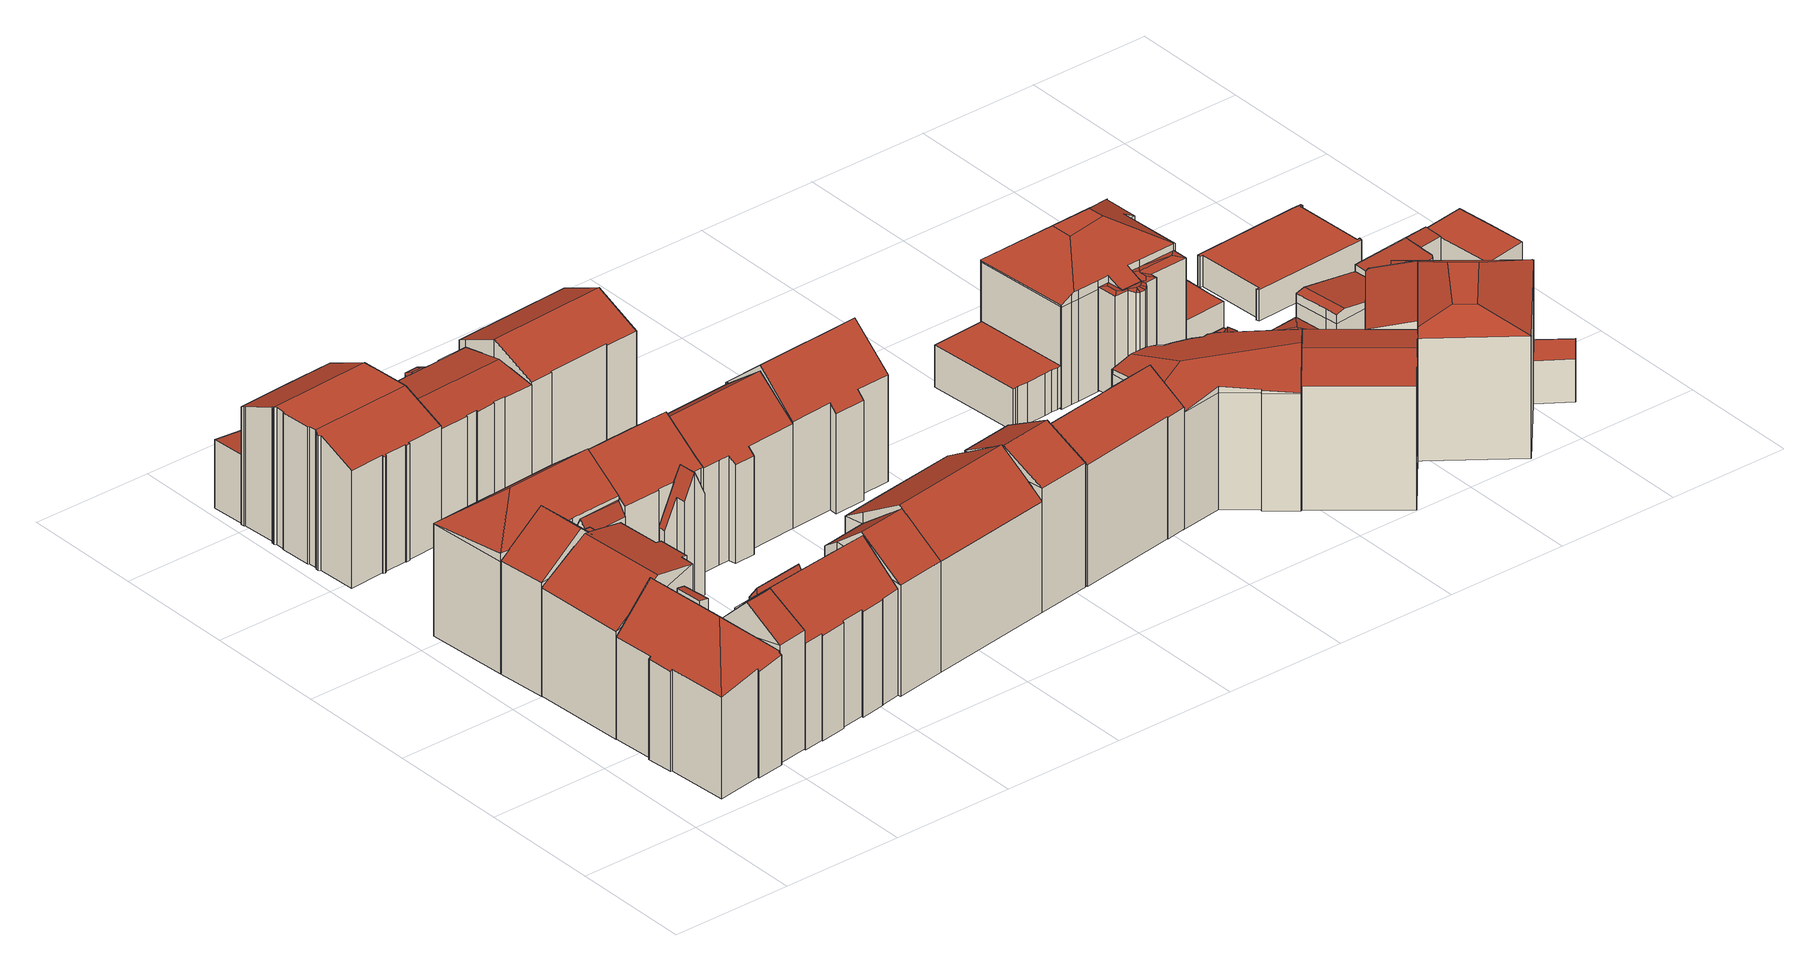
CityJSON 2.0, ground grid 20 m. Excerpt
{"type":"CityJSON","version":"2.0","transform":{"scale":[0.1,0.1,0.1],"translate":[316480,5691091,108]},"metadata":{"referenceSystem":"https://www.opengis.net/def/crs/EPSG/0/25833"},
"CityObjects":{
"building1":{"type":"Building","attributes":{"Gemeindeschluessel":14713000,"Geometrietyp2DReferenz":"3000","function":"31001_9998","roofType":"9999"},"children":["building1-1","building1-2","building1-3"]},
"building1-1":{"type":"BuildingPart","attributes":{"Dachtyp_tdc":"tdcGableRoof","Dachneigung":44.58,"QualitaetDacherkennung":63,"Geometrietyp2DReferenz":"3000","roofType":"3100","measuredHeight":23.56},"parents":["building1"],"geometry":[{"type":"MultiSurface","lod":"2","boundaries":[[[0,1,2,3,4]],[[5,6,7,8]],[[6,0,4,7]],[[0,6,9]],[[1,0,9,10]],[[6,5,11,10,9]],[[4,3,8,7]],[[12,2,1]],[[5,8,3,2,12]],[[1,10,11,12]],[[12,11,5]]],"semantics":{"surfaces":[{"type":"WallSurface"},{"type":"RoofSurface"},{"type":"GroundSurface"},{"type":"ClosureSurface"}],"values":[0,0,0,0,1,1,2,0,3,0,3]}}]},
"building1-2":{"type":"BuildingPart","attributes":{"Dachtyp_tdc":"tdcPolyFlatRoof","Dachneigung":11.56,"QualitaetDacherkennung":78,"Geometrietyp2DReferenz":"3000","roofType":"2100","measuredHeight":19.45},"parents":["building1"],"geometry":[{"type":"MultiSurface","lod":"2","boundaries":[[[13,14,15,16,17]],[[18,19,20,21,22]],[[19,13,17,20]],[[19,18,14,13]],[[17,16,21,20]],[[18,22,15,14]],[[22,21,16,15]]],"semantics":{"surfaces":[{"type":"WallSurface"},{"type":"RoofSurface"},{"type":"GroundSurface"},{"type":"ClosureSurface"}],"values":[0,0,0,1,2,0,3]}}]},
"building1-3":{"type":"BuildingPart","attributes":{"Dachtyp_tdc":"tdcHipAndGableRoof","Dachneigung":44.68,"QualitaetDacherkennung":53,"Geometrietyp2DReferenz":"3000","roofType":"5000","measuredHeight":23.53},"parents":["building1"],"geometry":[{"type":"MultiSurface","lod":"2","boundaries":[[[23,24,25,26]],[[24,27,28,25]],[[27,29,30,28]],[[29,22,21,30]],[[15,31,5,8,16]],[[2,32,33,3]],[[32,34,35,33]],[[34,36,37,35]],[[36,38,39,37]],[[38,40,41,39]],[[40,42,43,41]],[[42,44,45,43]],[[44,23,26,45]],[[40,38,36,34,32,2,46]],[[2,12,11,31,15,22,29,46]],[[29,27,24,23,44,42,40,46]],[[26,25,28,30,21,16,8,3,33,35,37,39,41,43,45]],[[15,16,21,22]],[[11,5,31]],[[2,3,8,5,12]],[[12,5,11]]],"semantics":{"surfaces":[{"type":"WallSurface"},{"type":"RoofSurface"},{"type":"GroundSurface"},{"type":"ClosureSurface"}],"values":[0,0,0,0,0,0,0,0,0,0,0,0,0,1,1,1,2,3,0,3,3]}}]},
"building2":{"type":"Building","attributes":{"Dachtyp_tdc":"tdcFreeFormRoof","Gemeindeschluessel":14713000,"Dachneigung":33.71,"QualitaetDacherkennung":51,"Geometrietyp2DReferenz":"3000","function":"31001_9998","roofType":"5000","measuredHeight":23.29},"geometry":[{"type":"MultiSurface","lod":"2","boundaries":[[[47,48,49,50]],[[48,51,52,49]],[[51,53,54,52]],[[53,55,56,54]],[[55,57,58,56]],[[57,59,60,58]],[[59,61,62,60]],[[61,47,50,62]],[[51,48,63,64,59,57,55,53]],[[61,64,63,47]],[[48,47,63]],[[61,59,64]],[[50,49,52,54,56,58,60,62]]],"semantics":{"surfaces":[{"type":"WallSurface"},{"type":"RoofSurface"},{"type":"GroundSurface"}],"values":[0,0,0,0,0,0,0,0,1,1,0,0,2]}}]},
"building3":{"type":"Building","attributes":{"Gemeindeschluessel":14713000,"Geometrietyp2DReferenz":"3000","function":"31001_9998","roofType":"9999"},"children":["building3-1","building3-2","building3-3","building3-4"]},
"building3-1":{"type":"BuildingPart","attributes":{"Dachtyp_tdc":"tdcHipAndGableRoof","Dachneigung":38.94,"QualitaetDacherkennung":62,"Geometrietyp2DReferenz":"3000","roofType":"5000","measuredHeight":24.52},"parents":["building3"],"geometry":[{"type":"MultiSurface","lod":"2","boundaries":[[[65,66,67,68,69]],[[70,71,72,73]],[[71,74,75,72]],[[74,76,77,78,75]],[[79,80,81]],[[80,82,83,84,85,86,81]],[[74,79,81,86]],[[76,85,84,65]],[[74,86,85,76]],[[65,84,83,66]],[[70,87,80,79,71]],[[71,79,74]],[[68,67,73,72,75,78]],[[73,67,66,70]],[[69,77,76,65]],[[69,68,78,77]],[[87,82,80]],[[66,83,87,70]],[[87,83,82]]],"semantics":{"surfaces":[{"type":"WallSurface"},{"type":"RoofSurface"},{"type":"GroundSurface"},{"type":"ClosureSurface"}],"values":[0,0,0,0,1,1,1,0,0,0,0,0,2,3,0,3,0,3,3]}}]},
"building3-2":{"type":"BuildingPart","attributes":{"Dachtyp_tdc":"tdcFreeFormRoof","Dachneigung":75.88,"QualitaetDacherkennung":32,"Geometrietyp2DReferenz":"3000","roofType":"5000","measuredHeight":19.7},"parents":["building3"],"geometry":[{"type":"MultiSurface","lod":"2","boundaries":[[[88,89,90,91]],[[89,69,68,90]],[[77,88,91,78]],[[92,93,77,69]],[[92,69,89]],[[93,92,89,88]],[[93,88,77]],[[91,90,68,78]],[[78,68,69,77]]],"semantics":{"surfaces":[{"type":"WallSurface"},{"type":"RoofSurface"},{"type":"GroundSurface"},{"type":"ClosureSurface"}],"values":[0,0,0,1,0,1,1,2,3]}}]},
"building3-3":{"type":"BuildingPart","attributes":{"Dachtyp_tdc":"tdcGableRoof","Dachneigung":37.86,"QualitaetDacherkennung":86,"Geometrietyp2DReferenz":"3000","roofType":"3100","measuredHeight":24.48},"parents":["building3"],"geometry":[{"type":"MultiSurface","lod":"2","boundaries":[[[94,95,96,97,98]],[[95,87,70,73,96]],[[95,94,99]],[[94,83,100,99]],[[87,95,99,100,82]],[[67,101,97,96,73]],[[101,67,66,83,94,98,102]],[[98,97,101,102]],[[66,67,73,70]],[[66,70,87,83]],[[100,83,82]],[[82,83,87]]],"semantics":{"surfaces":[{"type":"WallSurface"},{"type":"RoofSurface"},{"type":"GroundSurface"},{"type":"ClosureSurface"}],"values":[0,0,0,1,1,2,0,3,3,3,0,3]}}]},
"building3-4":{"type":"BuildingPart","attributes":{"Dachtyp_tdc":"tdcPolyFlatRoof","Dachneigung":0,"QualitaetDacherkennung":53,"Geometrietyp2DReferenz":"3000","roofType":"1000","measuredHeight":19.63},"parents":["building3"],"geometry":[{"type":"MultiSurface","lod":"2","boundaries":[[[103,104,105,106]],[[104,107,108,105]],[[107,109,110,108]],[[109,98,97,110]],[[102,103,106,101]],[[102,98,109,107,104,103]],[[106,105,108,110,97,101]],[[101,97,98,102]]],"semantics":{"surfaces":[{"type":"WallSurface"},{"type":"RoofSurface"},{"type":"GroundSurface"},{"type":"ClosureSurface"}],"values":[0,0,0,0,0,1,2,3]}}]},
"building4":{"type":"Building","attributes":{"Gemeindeschluessel":14713000,"Geometrietyp2DReferenz":"3000","function":"31001_9998","roofType":"9999"},"children":["building4-1","building4-2"]},
"building4-1":{"type":"BuildingPart","attributes":{"Dachtyp_tdc":"tdcFreeFormRoof","Dachneigung":42.64,"QualitaetDacherkennung":40,"Geometrietyp2DReferenz":"3000","roofType":"5000","measuredHeight":23.75},"parents":["building4"],"geometry":[{"type":"MultiSurface","lod":"2","boundaries":[[[111,112,113,114,115]],[[112,116,117,113]],[[116,118,119,117]],[[118,120,121,119]],[[120,122,123,121]],[[122,124,125,123]],[[124,126,127,125]],[[126,128,129,127]],[[128,130,131,129]],[[130,132,133,131]],[[132,134,135,133]],[[134,136,137,135]],[[136,138,139,137]],[[138,140,141,139]],[[140,142,143,141]],[[142,144,145,143]],[[144,146,147,148,145]],[[142,140,138,136,134,132,130,128,126,124,122,120,118]],[[118,116,112,111,149,146,144,142]],[[150,114,113,117,119,121,123,125,127,129,131,133,135,137,139,141,143,145,148]],[[111,115,151,149]],[[115,114,150,151]],[[151,147,146,149]],[[151,150,148,147]]],"semantics":{"surfaces":[{"type":"WallSurface"},{"type":"RoofSurface"},{"type":"GroundSurface"},{"type":"ClosureSurface"}],"values":[0,0,0,0,0,0,0,0,0,0,0,0,0,0,0,0,0,1,1,2,0,3,0,3]}}]},
"building4-2":{"type":"BuildingPart","attributes":{"Dachtyp_tdc":"tdcFreeFormRoof","Dachneigung":61.61,"QualitaetDacherkennung":18,"Geometrietyp2DReferenz":"3000","roofType":"5000","measuredHeight":17.74},"parents":["building4"],"geometry":[{"type":"MultiSurface","lod":"2","boundaries":[[[147,152,153,148]],[[152,154,155,153]],[[154,156,157,155]],[[156,158,159,157]],[[158,160,161,159]],[[160,115,114,161]],[[158,156,154,162]],[[154,152,162]],[[152,147,151,115,160,158,162]],[[150,148,153,155,157,159,161,114]],[[148,150,151,147]],[[151,150,114,115]]],"semantics":{"surfaces":[{"type":"WallSurface"},{"type":"RoofSurface"},{"type":"GroundSurface"},{"type":"ClosureSurface"}],"values":[0,0,0,0,0,0,1,1,1,2,3,3]}}]},
"building5":{"type":"Building","attributes":{"Gemeindeschluessel":14713000,"Geometrietyp2DReferenz":"3000","function":"31001_9998","roofType":"9999"},"children":["building5-1","building5-2"]},
"building5-1":{"type":"BuildingPart","attributes":{"Dachtyp_tdc":"tdcPolyFlatRoof","Dachneigung":5.74,"QualitaetDacherkennung":67,"Geometrietyp2DReferenz":"3000","roofType":"2100","measuredHeight":11.2},"parents":["building5"],"geometry":[{"type":"MultiSurface","lod":"2","boundaries":[[[163,164,165,166]],[[164,167,168,165]],[[167,169,170,168]],[[169,167,164,163]],[[166,165,168,170]],[[166,170,169,163]]],"semantics":{"surfaces":[{"type":"WallSurface"},{"type":"RoofSurface"},{"type":"GroundSurface"},{"type":"ClosureSurface"}],"values":[0,0,0,1,2,3]}}]},
"building5-2":{"type":"BuildingPart","attributes":{"Dachtyp_tdc":"tdcCutGableRoof","Dachneigung":0.354,"QualitaetDacherkennung":42,"Geometrietyp2DReferenz":"3000","roofType":"9999","measuredHeight":22.6},"parents":["building5"],"geometry":[{"type":"MultiSurface","lod":"2","boundaries":[[[171,172,173,174]],[[172,175,176,173]],[[175,177,178,176]],[[177,179,180,178]],[[179,181,182,180]],[[181,183,184,182]],[[183,185,186,184]],[[185,187,188,186]],[[187,189,190,188]],[[189,191,192,190]],[[191,193,163,166,192]],[[194,195,196,170,169]],[[195,197,198,196]],[[197,199,200,198]],[[199,201,202,200]],[[201,203,204,202]],[[203,205,206,204]],[[205,207,208,206]],[[207,209,210,208]],[[209,211,212,210]],[[211,213,214,212]],[[213,215,216,214]],[[215,217,218,216]],[[217,219,220,218]],[[219,221,222,220]],[[221,223,224,222]],[[223,225,226,224]],[[225,227,228,226]],[[227,229,230,228]],[[229,231,232,230]],[[231,233,234,232]],[[233,235,236,234]],[[235,237,238,236]],[[237,171,174,238]],[[233,231,229,227,225,223,221,219,217,215,213,211,209,207,205,203,201]],[[197,195,194,193,191,189,187,185,183,181,179]],[[201,199,197,179,177,175,172,171,237,235,233]],[[174,173,176,178,180,182,184,186,188,190,192,166,170,196,198,200,202,204,206,208,210,212,214,216,218,220,222,224,226,228,230,232,234,236,238]],[[169,163,193,194]],[[169,170,166,163]]],"semantics":{"surfaces":[{"type":"WallSurface"},{"type":"RoofSurface"},{"type":"GroundSurface"},{"type":"ClosureSurface"}],"values":[0,0,0,0,0,0,0,0,0,0,0,0,0,0,0,0,0,0,0,0,0,0,0,0,0,0,0,0,0,0,0,0,0,0,1,1,1,2,0,3]}}]},
"building6":{"type":"Building","attributes":{"Gemeindeschluessel":14713000,"Geometrietyp2DReferenz":"3000","function":"31001_9998","roofType":"9999"},"children":["building6-1","building6-2"]},
"building6-1":{"type":"BuildingPart","attributes":{"Dachtyp_tdc":"tdcGableRoof","Dachneigung":39.87,"QualitaetDacherkennung":65,"Geometrietyp2DReferenz":"3000","roofType":"3100","measuredHeight":24.43},"parents":["building6"],"geometry":[{"type":"MultiSurface","lod":"2","boundaries":[[[239,240,241,242]],[[240,243,244,245,241]],[[246,247,248,249,250]],[[247,251,252,248]],[[251,253,254,252]],[[253,255,256,254]],[[255,257,258,256]],[[257,259,260,258]],[[259,261,262,260]],[[261,239,242,262]],[[257,255,253,251]],[[251,247,246,263,264,265,266,243,240,239,261,259,257]],[[242,241,245,267,268,249,248,252,254,256,258,260,262]],[[263,269,264]],[[266,244,243]],[[269,268,267,265,264]],[[265,267,245,244,266]],[[246,250,269,263]],[[250,249,268,269]]],"semantics":{"surfaces":[{"type":"WallSurface"},{"type":"RoofSurface"},{"type":"GroundSurface"},{"type":"ClosureSurface"}],"values":[0,0,0,0,0,0,0,0,0,0,1,1,2,0,0,3,3,0,3]}}]},
"building6-2":{"type":"BuildingPart","attributes":{"Dachtyp_tdc":"tdcGableRoof","Dachneigung":65.05,"QualitaetDacherkennung":47,"Geometrietyp2DReferenz":"3000","roofType":"3100","measuredHeight":21.05},"parents":["building6"],"geometry":[{"type":"MultiSurface","lod":"2","boundaries":[[[270,271,272,273]],[[271,250,249,272]],[[244,274,241,245]],[[274,275,276,241]],[[275,277,278,276]],[[277,279,280,278]],[[279,281,282,280]],[[281,270,273,282]],[[277,275,274,244,266,283]],[[283,264,269,250,271,270,281,279,277]],[[273,272,249,268,267,245,241,276,278,280,282]],[[268,249,250,269]],[[265,264,283]],[[267,268,269,264,265]],[[266,265,283]],[[244,245,267,265,266]]],"semantics":{"surfaces":[{"type":"WallSurface"},{"type":"RoofSurface"},{"type":"GroundSurface"},{"type":"ClosureSurface"}],"values":[0,0,0,0,0,0,0,0,1,1,2,3,0,3,0,3]}}]},
"building7":{"type":"Building","attributes":{"Gemeindeschluessel":14713000,"Geometrietyp2DReferenz":"3000","function":"31001_9998","roofType":"9999"},"children":["building7-1","building7-2"]},
"building7-1":{"type":"BuildingPart","attributes":{"Dachtyp_tdc":"tdcGableRoof","Dachneigung":10.01,"QualitaetDacherkennung":72,"Geometrietyp2DReferenz":"3000","roofType":"3100","measuredHeight":20.09},"parents":["building7"],"geometry":[{"type":"MultiSurface","lod":"2","boundaries":[[[284,285,286,287]],[[285,288,289,286]],[[288,290,291,289]],[[290,292,293,291]],[[292,294,295,293]],[[294,296,297,295]],[[296,298,299,297]],[[298,300,204,299]],[[300,301,302,204]],[[301,303,200,302]],[[303,304,305,200]],[[304,306,305]],[[307,308,309,310,311]],[[308,312,313,309]],[[312,314,315,313]],[[314,316,317,315]],[[316,284,287,317]],[[312,308,307,318,304,303,301]],[[301,300,298,296,294,292,290,288,285,284,316,314,312]],[[287,286,289,291,293,295,297,299,204,302,200,305,319,320,321,310,309,313,315,317]],[[318,322,323,324,306,304]],[[322,321,320,323]],[[323,320,319,324]],[[324,319,305,306]],[[307,311,322,318]],[[311,310,321,322]]],"semantics":{"surfaces":[{"type":"WallSurface"},{"type":"RoofSurface"},{"type":"GroundSurface"},{"type":"ClosureSurface"}],"values":[0,0,0,0,0,0,0,0,0,0,0,0,0,0,0,0,0,1,1,2,0,3,3,3,0,3]}}]},
"building7-2":{"type":"BuildingPart","attributes":{"Dachtyp_tdc":"tdcFreeFormRoof","Dachneigung":18.22,"QualitaetDacherkennung":41,"Geometrietyp2DReferenz":"3000","roofType":"5000","measuredHeight":18.24},"parents":["building7"],"geometry":[{"type":"MultiSurface","lod":"2","boundaries":[[[306,324,319,305]],[[324,325,326,319]],[[325,327,328,326]],[[327,329,330,328]],[[329,331,332,330]],[[331,323,320,332]],[[323,311,310,320]],[[323,322,311,323,331,333]],[[331,329,334,333]],[[329,327,335,334]],[[327,325,336,335]],[[325,324,306,324,336]],[[324,323,333,334,335,336]],[[319,326,328,330,332,320,310,321,320,319,305]],[[322,321,310,311]],[[320,321,322,323]],[[319,320,323,324]]],"semantics":{"surfaces":[{"type":"WallSurface"},{"type":"RoofSurface"},{"type":"GroundSurface"},{"type":"ClosureSurface"}],"values":[0,0,0,0,0,0,0,1,1,1,1,1,1,2,3,3,3]}}]},
"building8":{"type":"Building","attributes":{"Dachtyp_tdc":"tdcGableRoof","Gemeindeschluessel":14713000,"Dachneigung":39.88,"QualitaetDacherkennung":62,"Geometrietyp2DReferenz":"3000","function":"31001_9998","roofType":"3100","measuredHeight":22.75},"geometry":[{"type":"MultiSurface","lod":"2","boundaries":[[[337,338,339,340]],[[338,341,342,339]],[[341,343,344,342]],[[343,345,346,344]],[[345,347,348,346]],[[347,349,350,348]],[[349,351,352,350]],[[351,353,354,352]],[[353,355,356,354]],[[355,357,358,356]],[[357,337,340,358]],[[353,351,349,347,345,343,341,338,337]],[[337,357,355,353]],[[340,339,342,344,346,348,350,352,354,356,358]]],"semantics":{"surfaces":[{"type":"WallSurface"},{"type":"RoofSurface"},{"type":"GroundSurface"}],"values":[0,0,0,0,0,0,0,0,0,0,0,1,1,2]}}]},
"building9":{"type":"Building","attributes":{"Gemeindeschluessel":14713000,"Geometrietyp2DReferenz":"3000","function":"31001_9998","roofType":"9999"},"children":["building9-1","building9-2","building9-3"]},
"building9-1":{"type":"BuildingPart","attributes":{"Dachtyp_tdc":"tdcFreeFormRoof","Dachneigung":37.36,"QualitaetDacherkennung":58,"Geometrietyp2DReferenz":"3000","roofType":"5000","measuredHeight":23.91},"parents":["building9"],"geometry":[{"type":"MultiSurface","lod":"2","boundaries":[[[359,360,361,362]],[[360,363,364,361]],[[363,365,366,367,364]],[[359,362,368,369,370]],[[359,370,371,372,373]],[[373,372,365,363,360]],[[360,359,373]],[[362,361,364,367,368]],[[369,368,367,366]],[[370,369,366,365,374]],[[371,370,374]],[[372,371,374,365]]],"semantics":{"surfaces":[{"type":"WallSurface"},{"type":"RoofSurface"},{"type":"GroundSurface"},{"type":"ClosureSurface"}],"values":[0,0,0,0,1,1,0,2,3,3,0,3]}}]},
"building9-2":{"type":"BuildingPart","attributes":{"Dachtyp_tdc":"tdcGableRoof","Dachneigung":28.9,"QualitaetDacherkennung":64,"Geometrietyp2DReferenz":"3000","roofType":"3100","measuredHeight":24.42},"parents":["building9"],"geometry":[{"type":"MultiSurface","lod":"2","boundaries":[[[375,376,377,378,379,380]],[[376,381,382,377]],[[381,383,384,385,386,382]],[[381,376,387]],[[376,375,388,389,390,387]],[[383,381,387,390]],[[378,377,382,386]],[[375,380,391]],[[392,384,383]],[[379,378,386,385]],[[379,385,384,392,391,380]],[[390,389,392,383]],[[388,375,391]],[[389,388,391,392]]],"semantics":{"surfaces":[{"type":"WallSurface"},{"type":"RoofSurface"},{"type":"GroundSurface"},{"type":"ClosureSurface"}],"values":[0,0,0,0,1,1,2,0,0,3,3,0,0,3]}}]},
"building9-3":{"type":"BuildingPart","attributes":{"Dachtyp_tdc":"tdcGableRoof","Dachneigung":30.96,"QualitaetDacherkennung":27,"Geometrietyp2DReferenz":"3000","roofType":"3100","measuredHeight":24.29},"parents":["building9"],"geometry":[{"type":"MultiSurface","lod":"2","boundaries":[[[393,394,395,396]],[[394,379,378,395]],[[385,369,368,386]],[[366,397,398,367]],[[397,393,396,398]],[[393,397,399,400,401,388,391,380,394]],[[384,392,389,401,400,371,374,370]],[[385,384,370,369]],[[394,380,379]],[[366,365,399,397]],[[396,395,378,386,368,367,398]],[[386,378,379,385]],[[367,368,369,366]],[[400,399,365,372,371]],[[369,370,374,365,366]],[[372,365,374,371]],[[388,401,389]],[[379,380,391,392,384,385]],[[391,388,389,392]]],"semantics":{"surfaces":[{"type":"WallSurface"},{"type":"RoofSurface"},{"type":"GroundSurface"},{"type":"ClosureSurface"}],"values":[0,0,0,0,0,1,1,0,0,0,2,3,3,0,3,3,0,3,3]}}]},
"building10":{"type":"Building","attributes":{"Dachtyp_tdc":"tdcGableRoof","Gemeindeschluessel":14713000,"Dachneigung":25.71,"QualitaetDacherkennung":79,"Geometrietyp2DReferenz":"3000","function":"31001_9998","roofType":"3100","measuredHeight":22.91},"geometry":[{"type":"MultiSurface","lod":"2","boundaries":[[[402,403,404,405]],[[403,406,407,404]],[[406,408,315,407]],[[408,409,410,315]],[[409,411,309,410]],[[411,412,413,309]],[[412,414,415,413]],[[414,416,417,415]],[[416,418,419,417]],[[418,420,421,419]],[[420,402,405,421]],[[416,414,412,411,409]],[[409,408,406,403,402,420,418,416]],[[405,404,407,315,410,309,413,415,417,419,421]]],"semantics":{"surfaces":[{"type":"WallSurface"},{"type":"RoofSurface"},{"type":"GroundSurface"}],"values":[0,0,0,0,0,0,0,0,0,0,0,1,1,2]}}]},
"building11":{"type":"Building","attributes":{"Dachtyp_tdc":"tdcFreeFormRoof","Gemeindeschluessel":14713000,"Dachneigung":42.95,"QualitaetDacherkennung":60,"Geometrietyp2DReferenz":"3000","function":"31001_9998","roofType":"5000","measuredHeight":23.81},"geometry":[{"type":"MultiSurface","lod":"2","boundaries":[[[422,423,424,425]],[[423,426,427,424]],[[426,428,339,427]],[[428,429,358,339]],[[429,430,431,358]],[[430,432,433,431]],[[432,434,435,433]],[[434,436,437,435]],[[436,438,439,437]],[[438,422,425,439]],[[440,441,432,430,429]],[[436,434,441,440,428,426,423,422,438]],[[429,428,440]],[[434,432,441]],[[425,424,427,339,358,431,433,435,437,439]]],"semantics":{"surfaces":[{"type":"WallSurface"},{"type":"RoofSurface"},{"type":"GroundSurface"}],"values":[0,0,0,0,0,0,0,0,0,0,1,1,0,0,2]}}]},
"building12":{"type":"Building","attributes":{"Dachtyp_tdc":"tdcFreeFormRoof","Gemeindeschluessel":14713000,"Dachneigung":43.34,"QualitaetDacherkennung":55,"Geometrietyp2DReferenz":"3000","function":"31001_9998","roofType":"5000","measuredHeight":23.87},"geometry":[{"type":"MultiSurface","lod":"2","boundaries":[[[442,443,444,445]],[[443,446,447,444]],[[446,448,449,447]],[[448,450,451,449]],[[450,452,453,451]],[[452,454,455,453]],[[454,456,457,455]],[[456,458,459,457]],[[458,460,461,459]],[[460,462,463,461]],[[462,464,465,463]],[[464,466,467,465]],[[466,468,469,467]],[[468,470,471,469]],[[470,442,445,471]],[[472,470,468,466,464,462,460,458,456,454,452,473]],[[446,443,442,472,473,450,448]],[[452,450,473]],[[442,470,472]],[[445,444,447,449,451,453,455,457,459,461,463,465,467,469,471]]],"semantics":{"surfaces":[{"type":"WallSurface"},{"type":"RoofSurface"},{"type":"GroundSurface"}],"values":[0,0,0,0,0,0,0,0,0,0,0,0,0,0,0,1,1,0,0,2]}}]},
"building13":{"type":"Building","attributes":{"Dachtyp_tdc":"tdcGableRoof","Gemeindeschluessel":14713000,"Dachneigung":10.51,"QualitaetDacherkennung":46,"Geometrietyp2DReferenz":"3000","function":"31001_9998","roofType":"3100","measuredHeight":4.12},"geometry":[{"type":"MultiSurface","lod":"2","boundaries":[[[474,475,476,477]],[[475,478,479,476]],[[478,480,481,479]],[[480,474,477,481]],[[478,475,482]],[[474,480,483]],[[475,474,483,482]],[[480,478,482,483]],[[477,476,479,481]]],"semantics":{"surfaces":[{"type":"WallSurface"},{"type":"RoofSurface"},{"type":"GroundSurface"}],"values":[0,0,0,0,0,0,1,1,2]}}]},
"building14":{"type":"Building","attributes":{"Dachtyp_tdc":"tdcFreeFormRoof","Gemeindeschluessel":14713000,"Dachneigung":10.87,"QualitaetDacherkennung":23,"Geometrietyp2DReferenz":"3000","function":"31001_9998","roofType":"5000","measuredHeight":21.8},"geometry":[{"type":"MultiSurface","lod":"2","boundaries":[[[484,485,486,487]],[[487,486,488,489]],[[489,488,490,491]],[[491,490,492,493]],[[493,492,494,495]],[[495,494,496,497]],[[497,496,498,499]],[[499,498,500,501]],[[501,500,502,503]],[[503,502,504,505]],[[505,504,506,507,508]],[[509,510,511,512]],[[513,514,510,509]],[[512,511,515,516]],[[516,515,517,518]],[[508,507,514,513]],[[519,520,521,522]],[[523,524,520,519]],[[518,517,523]],[[525,526,527,528,529,530,531,532,533,534,535,536,537,538,539,540,541,542,543,544,545,546,547]],[[493,495,526,525]],[[495,497,527,526]],[[497,499,528,527]],[[499,501,529,528]],[[501,503,530,529]],[[503,505,531,530]],[[505,508,532,531]],[[508,513,533,532]],[[513,509,534,533]],[[509,512,535,534]],[[512,516,536,535]],[[516,518,537,536]],[[518,523,538,537]],[[523,519,539,538]],[[519,522,540,539]],[[522,548,541,540]],[[548,549,542,541]],[[549,550,543,542]],[[550,484,544,543]],[[484,487,545,544]],[[487,489,546,545]],[[489,491,547,546]],[[491,493,525,547]],[[521,520,524,551,552]],[[514,507,506,551,524,523,517,515,511,510]],[[506,504,502,500,498,496,494,492,490,488,486,485,553,554,555,552,551]],[[548,555,554,549]],[[522,521,552,555,548]],[[549,554,553,550]],[[550,553,485,484]]],"semantics":{"surfaces":[{"type":"WallSurface"},{"type":"GroundSurface"},{"type":"RoofSurface"}],"values":[0,0,0,0,0,0,0,0,0,0,0,0,0,0,0,0,0,0,0,1,0,0,0,0,0,0,0,0,0,0,0,0,0,0,0,0,0,0,0,0,0,0,0,2,2,2,0,0,0,0]}}]},
"building15":{"type":"Building","attributes":{"Dachtyp_tdc":"tdcPolyFlatRoof","Gemeindeschluessel":14713000,"Dachneigung":0,"QualitaetDacherkennung":74,"Geometrietyp2DReferenz":"3000","function":"31001_9998","roofType":"1000","measuredHeight":6.9},"geometry":[{"type":"MultiSurface","lod":"2","boundaries":[[[556,557,558,559]],[[557,560,561,558]],[[560,562,563,561]],[[562,564,565,563]],[[564,566,567,565]],[[566,568,569,567]],[[568,570,571,569]],[[570,572,573,571]],[[572,574,575,573]],[[574,556,559,575]],[[574,572,570,568,566,564,562,560,557,556]],[[559,558,561,563,565,567,569,571,573,575]]],"semantics":{"surfaces":[{"type":"WallSurface"},{"type":"RoofSurface"},{"type":"GroundSurface"}],"values":[0,0,0,0,0,0,0,0,0,0,1,2]}}]},
"building16":{"type":"Building","attributes":{"Dachtyp_tdc":"tdcFreeFormRoof","Gemeindeschluessel":14713000,"Dachneigung":62.28,"QualitaetDacherkennung":9,"Geometrietyp2DReferenz":"3000","function":"31001_9998","roofType":"5000","measuredHeight":16.02},"geometry":[{"type":"MultiSurface","lod":"2","boundaries":[[[576,577,578,579]],[[577,580,581,578]],[[580,582,529,581]],[[582,583,528,529]],[[583,584,527,528]],[[584,585,526,527]],[[585,586,587,526]],[[586,588,589,587]],[[588,576,579,589]],[[590,591,588,586]],[[592,593,594,595,590,586,585]],[[592,585,584]],[[583,582,593,592,584]],[[594,593,582,580]],[[595,594,580,577]],[[591,590,595,577,576]],[[591,576,588]],[[579,578,581,529,528,527,526,587,589]]],"semantics":{"surfaces":[{"type":"WallSurface"},{"type":"RoofSurface"},{"type":"GroundSurface"}],"values":[0,0,0,0,0,0,0,0,0,1,1,1,1,1,1,1,0,2]}}]},
"building17":{"type":"Building","attributes":{"Dachtyp_tdc":"tdcFreeFormRoof","Gemeindeschluessel":14713000,"Dachneigung":24.34,"QualitaetDacherkennung":34,"Geometrietyp2DReferenz":"3000","function":"31001_9998","roofType":"5000","measuredHeight":21.75},"geometry":[{"type":"MultiSurface","lod":"2","boundaries":[[[596,597,598,599]],[[597,600,601,598]],[[600,602,603,601]],[[602,604,605,603]],[[604,606,607,605]],[[606,608,609,607]],[[608,610,611,609]],[[610,612,613,611]],[[612,614,615,613]],[[614,616,617,615]],[[616,618,619,617]],[[618,620,621,619]],[[620,622,623,621]],[[622,624,625,623]],[[624,626,627,625]],[[626,628,629,627]],[[628,630,631,629]],[[630,632,633,631]],[[632,634,635,633]],[[634,636,637,635]],[[636,638,639,637]],[[638,596,599,639]],[[640,620,618,616,641,642,643,644,645]],[[646,647,644,643,648,649,650,651,652,653,654,655]],[[648,656,657,658,659,660,661,662,649]],[[663,664,665,666,657,656,642,641]],[[648,643,642,656]],[[606,658,657,666,608]],[[608,666,665,610]],[[610,665,664,612]],[[612,664,663,614]],[[614,663,641,616]],[[596,650,649,662,597]],[[597,662,661,600]],[[600,661,660,602]],[[602,660,659,604]],[[604,659,658,606]],[[628,646,655,630]],[[630,655,654,632]],[[632,654,653,634]],[[634,653,652,636]],[[636,652,651,638]],[[638,651,650,596]],[[626,647,646,628]],[[624,645,644,647,626]],[[622,640,645,624]],[[620,640,622]],[[599,598,601,603,605,607,609,611,613,615,617,619,621,623,625,627,629,631,633,635,637,639]]],"semantics":{"surfaces":[{"type":"WallSurface"},{"type":"RoofSurface"},{"type":"GroundSurface"}],"values":[0,0,0,0,0,0,0,0,0,0,0,0,0,0,0,0,0,0,0,0,0,0,1,1,1,1,1,0,0,0,0,0,0,0,0,0,0,0,0,0,0,0,0,0,0,0,0,2]}}]},
"building18":{"type":"Building","attributes":{"Dachtyp_tdc":"tdcFreeFormRoof","Gemeindeschluessel":14713000,"Dachneigung":11.04,"QualitaetDacherkennung":13,"Geometrietyp2DReferenz":"3000","function":"31001_9998","roofType":"5000","measuredHeight":17.17},"geometry":[{"type":"MultiSurface","lod":"2","boundaries":[[[667,668,669,670]],[[668,671,672,669]],[[671,673,674,672]],[[673,675,676,674]],[[675,677,678,676]],[[677,679,680,678]],[[679,681,682,680]],[[681,683,684,682]],[[683,685,686,684]],[[685,687,688,686]],[[687,689,690,688]],[[689,691,692,690]],[[691,693,694,692]],[[693,695,696,694]],[[695,697,698,696]],[[697,699,700,698]],[[699,667,670,700]],[[701,699,697]],[[695,701,697]],[[695,702,701]],[[702,695,693]],[[703,704,705,702,693,691]],[[706,707,708,709,710,711,703,691,689]],[[712,713,706,689,687]],[[712,687,685]],[[713,712,685,683]],[[707,706,713,683,681]],[[714,708,707,681,679]],[[714,679,677]],[[709,708,714,677,675]],[[710,709,675,673]],[[711,710,673,671]],[[704,703,711,671,668]],[[705,704,668,667]],[[701,702,705,667,699]],[[670,669,672,674,676,678,680,682,684,686,688,690,692,694,696,698,700]]],"semantics":{"surfaces":[{"type":"WallSurface"},{"type":"RoofSurface"},{"type":"GroundSurface"}],"values":[0,0,0,0,0,0,0,0,0,0,0,0,0,0,0,0,0,1,1,1,1,1,1,1,1,1,1,1,1,1,1,1,1,1,1,2]}}]},
"building19":{"type":"Building","attributes":{"Gemeindeschluessel":14713000,"Geometrietyp2DReferenz":"3000","function":"31001_9998","roofType":"9999"},"children":["building19-1","building19-2"]},
"building19-1":{"type":"BuildingPart","attributes":{"Dachtyp_tdc":"tdcGableRoof","Dachneigung":11.42,"QualitaetDacherkennung":44,"Geometrietyp2DReferenz":"3000","roofType":"3100","measuredHeight":21.9},"parents":["building19"],"geometry":[{"type":"MultiSurface","lod":"2","boundaries":[[[715,716,532,533]],[[716,717,531,532]],[[717,718,719,531]],[[720,721,722,723]],[[721,715,533,722]],[[721,724,725,716,715]],[[726,504,725,724,727]],[[720,727,724,721]],[[717,504,726,718]],[[716,725,504,717]],[[533,532,531,719,723,722]],[[723,719,718,720]],[[718,726,727,720]]],"semantics":{"surfaces":[{"type":"WallSurface"},{"type":"RoofSurface"},{"type":"GroundSurface"},{"type":"ClosureSurface"}],"values":[0,0,0,0,0,1,1,0,0,0,2,3,3]}}]},
"building19-2":{"type":"BuildingPart","attributes":{"Dachtyp_tdc":"tdcPolyFlatRoof","Dachneigung":11.29,"QualitaetDacherkennung":58,"Geometrietyp2DReferenz":"3000","roofType":"2100","measuredHeight":22.19},"parents":["building19"],"geometry":[{"type":"MultiSurface","lod":"2","boundaries":[[[728,729,719,718,726]],[[728,730,731,729]],[[730,732,733,731]],[[732,734,727,720,723,733]],[[732,730,728,726,734]],[[723,719,729,731,733]],[[726,727,734]],[[718,719,723,720]],[[718,720,727,726]]],"semantics":{"surfaces":[{"type":"WallSurface"},{"type":"RoofSurface"},{"type":"GroundSurface"},{"type":"ClosureSurface"}],"values":[0,0,0,0,1,2,0,3,3]}}]},
"building20":{"type":"Building","attributes":{"Dachtyp_tdc":"tdcPolyFlatRoof","Gemeindeschluessel":14713000,"Dachneigung":0,"QualitaetDacherkennung":28,"Geometrietyp2DReferenz":"3000","function":"31001_9998","roofType":"1000","measuredHeight":2.22},"geometry":[{"type":"MultiSurface","lod":"2","boundaries":[[[735,736,737,738]],[[736,739,740,737]],[[739,741,742,740]],[[741,735,738,742]],[[741,739,736,735]],[[738,737,740,742]]],"semantics":{"surfaces":[{"type":"WallSurface"},{"type":"RoofSurface"},{"type":"GroundSurface"}],"values":[0,0,0,0,1,2]}}]},
"building21":{"type":"Building","attributes":{"Dachtyp_tdc":"tdcPolyFlatRoof","Gemeindeschluessel":14713000,"Dachneigung":0,"QualitaetDacherkennung":48,"Geometrietyp2DReferenz":"3000","function":"31001_9998","roofType":"1000","measuredHeight":6.95},"geometry":[{"type":"MultiSurface","lod":"2","boundaries":[[[743,744,745,619]],[[744,746,747,745]],[[746,748,749,747]],[[748,750,751,749]],[[750,752,753,751]],[[752,754,755,753]],[[754,756,757,755]],[[756,758,759,757]],[[758,760,761,759]],[[760,762,627,761]],[[762,763,625,627]],[[763,764,623,625]],[[764,765,621,623]],[[765,743,619,621]],[[765,764,763,762,760,758,756,754,752,750,748,746,744,743]],[[619,745,747,749,751,753,755,757,759,761,627,625,623,621]]],"semantics":{"surfaces":[{"type":"WallSurface"},{"type":"RoofSurface"},{"type":"GroundSurface"}],"values":[0,0,0,0,0,0,0,0,0,0,0,0,0,0,1,2]}}]},
"building22":{"type":"Building","attributes":{"Gemeindeschluessel":14713000,"Dachneigung":71.67,"Dachorientierung":40.69,"MittlereTraufHoehe":128.27,"QualitaetDacherkennung":49,"ObjektHoehe":22.65,"BodenHoehe":108.11,"Geometrietyp2DReferenz":"3000","AbsoluteHoehe":130.76,"Dachflaeche":415.89,"function":"31001_9998","roofType":"9999","measuredHeight":22.65,"storeysAboveGround":8},"children":["building22-1"],"geometry":[{"type":"MultiSurface","lod":"2","boundaries":[[[766,767,768,769]],[[767,770,771,768]],[[770,772,773,771]],[[772,774,775,773]],[[774,776,777,775]],[[776,778,779,777]],[[778,780,781,782,779]],[[783,766,769,784,785]],[[786,787,778,776,774,772]],[[788,786,772,770,767]],[[789,788,767,766]],[[787,789,766,783,780,778]],[[787,786,788,789]],[[769,768,771,773,775,777,779,782,784]],[[785,781,780,783]],[[785,784,782,781]]],"semantics":{"surfaces":[{"type":"WallSurface"},{"type":"RoofSurface"},{"type":"GroundSurface"},{"type":"ClosureSurface"}],"values":[0,0,0,0,0,0,0,0,1,1,1,1,1,2,0,3]}}]},
"building22-1":{"type":"BuildingPart","attributes":{"Dachneigung":90,"Dachorientierung":0,"MittlereTraufHoehe":115.23,"QualitaetDacherkennung":100,"BodenHoehe":108.11,"ObjektTeilHoehe":7.12,"Geometrietyp2DReferenz":"3000","AbsoluteHoehe":115.23,"Dachflaeche":31.93,"roofType":"1000","measuredHeight":7.12,"storeysAboveGround":2},"parents":["building22"],"geometry":[{"type":"MultiSurface","lod":"2","boundaries":[[[781,790,791,782]],[[790,792,793,791]],[[792,794,795,793]],[[794,785,784,795]],[[794,792,790,781,785]],[[784,782,791,793,795]],[[782,784,785,781]]],"semantics":{"surfaces":[{"type":"WallSurface"},{"type":"RoofSurface"},{"type":"GroundSurface"},{"type":"ClosureSurface"}],"values":[0,0,0,0,1,2,3]}}]},
"building23":{"type":"Building","attributes":{"Dachtyp_tdc":"tdcPolyFlatRoof","Gemeindeschluessel":14713000,"Dachneigung":0,"QualitaetDacherkennung":61,"Geometrietyp2DReferenz":"3000","function":"31001_9998","roofType":"1000","measuredHeight":11.44},"geometry":[{"type":"MultiSurface","lod":"2","boundaries":[[[796,797,798,799]],[[797,800,801,798]],[[800,802,803,801]],[[802,804,805,803]],[[804,806,807,805]],[[806,808,809,807]],[[808,810,811,809]],[[810,812,813,811]],[[812,814,815,813]],[[814,816,817,815]],[[816,818,819,817]],[[818,820,821,819]],[[820,822,823,821]],[[822,824,825,823]],[[824,826,827,825]],[[826,796,799,827]],[[826,824,822,820,818,816,814,812,810,808,806,804,802,800,797,796]],[[799,798,801,803,805,807,809,811,813,815,817,819,821,823,825,827]]],"semantics":{"surfaces":[{"type":"WallSurface"},{"type":"RoofSurface"},{"type":"GroundSurface"}],"values":[0,0,0,0,0,0,0,0,0,0,0,0,0,0,0,0,1,2]}}]},
"building24":{"type":"Building","attributes":{"Gemeindeschluessel":14713000,"Geometrietyp2DReferenz":"3000","function":"31001_9998","roofType":"9999"},"children":["building24-1","building24-2","building24-3","building24-4","building24-5"]},
"building24-1":{"type":"BuildingPart","attributes":{"Dachtyp_tdc":"tdcPolyFlatRoof","Dachneigung":2.62,"QualitaetDacherkennung":81,"Geometrietyp2DReferenz":"3000","roofType":"2100","measuredHeight":10},"parents":["building24"],"geometry":[{"type":"MultiSurface","lod":"2","boundaries":[[[828,829,830,831]],[[832,833,834,835]],[[833,836,837,834]],[[836,838,839,837]],[[838,828,831,839]],[[838,836,833,832,829,828]],[[831,830,835,834,837,839]],[[835,830,829,832]]],"semantics":{"surfaces":[{"type":"WallSurface"},{"type":"RoofSurface"},{"type":"GroundSurface"},{"type":"ClosureSurface"}],"values":[0,0,0,0,0,1,2,3]}}]},
"building24-2":{"type":"BuildingPart","attributes":{"Dachtyp_tdc":"tdcGableRoof","Dachneigung":10.3,"QualitaetDacherkennung":26,"Geometrietyp2DReferenz":"3000","roofType":"3100","measuredHeight":10.76},"parents":["building24"],"geometry":[{"type":"MultiSurface","lod":"2","boundaries":[[[840,841,842,843,844]],[[845,846,847,848]],[[846,849,850,847]],[[849,851,852,853,850]],[[854,855,856,857,858]],[[846,845,841,858,857]],[[849,856,855,851]],[[846,857,856,849]],[[851,855,854,840]],[[840,854,858,841]],[[853,843,842,848,847,850]],[[844,852,851,840]],[[844,843,853,852]],[[848,842,841,845]]],"semantics":{"surfaces":[{"type":"WallSurface"},{"type":"RoofSurface"},{"type":"GroundSurface"},{"type":"ClosureSurface"}],"values":[0,0,0,0,1,1,0,0,0,0,2,0,3,3]}}]},
"building24-3":{"type":"BuildingPart","attributes":{"Dachtyp_tdc":"tdcFreeFormRoof","Dachneigung":18.35,"QualitaetDacherkennung":21,"Geometrietyp2DReferenz":"3000","roofType":"5000","measuredHeight":7.43},"parents":["building24"],"geometry":[{"type":"MultiSurface","lod":"2","boundaries":[[[859,860,861,862]],[[860,844,843,861]],[[852,863,864,853]],[[863,859,862,864]],[[844,860,865]],[[860,859,863,866,865]],[[863,852,866]],[[852,844,865,866]],[[862,861,843,853,864]],[[853,843,844,852]]],"semantics":{"surfaces":[{"type":"WallSurface"},{"type":"RoofSurface"},{"type":"GroundSurface"},{"type":"ClosureSurface"}],"values":[0,0,0,0,1,1,1,1,2,3]}}]},
"building24-4":{"type":"BuildingPart","attributes":{"Dachtyp_tdc":"tdcPolyFlatRoof","Dachneigung":4.71,"QualitaetDacherkennung":66,"Geometrietyp2DReferenz":"3000","roofType":"2100","measuredHeight":10},"parents":["building24"],"geometry":[{"type":"MultiSurface","lod":"2","boundaries":[[[867,868,869,842,841]],[[870,871,872,873]],[[871,874,875,872]],[[874,876,845,848,875]],[[874,871,870,877,868,867,876]],[[848,842,869,873,872,875]],[[841,845,876,867]],[[841,842,848,845]],[[870,873,869,868,877]]],"semantics":{"surfaces":[{"type":"WallSurface"},{"type":"RoofSurface"},{"type":"GroundSurface"},{"type":"ClosureSurface"}],"values":[0,0,0,0,1,2,0,3,3]}}]},
"building24-5":{"type":"BuildingPart","attributes":{"Dachtyp_tdc":"tdcPolyFlatRoof","Dachneigung":3.27,"QualitaetDacherkennung":75,"Geometrietyp2DReferenz":"3000","roofType":"2100","measuredHeight":9.99},"parents":["building24"],"geometry":[{"type":"MultiSurface","lod":"2","boundaries":[[[868,878,832,835,869]],[[879,880,870,873,830,829]],[[879,878,868,877,880]],[[873,869,835,830]],[[877,870,880]],[[869,873,870,877,868]],[[879,829,832,878]],[[829,830,835,832]]],"semantics":{"surfaces":[{"type":"WallSurface"},{"type":"RoofSurface"},{"type":"GroundSurface"},{"type":"ClosureSurface"}],"values":[0,0,1,2,0,3,0,3]}}]},
"building25":{"type":"Building","attributes":{"Dachtyp_tdc":"tdcPolyFlatRoof","Gemeindeschluessel":14713000,"Dachneigung":0,"QualitaetDacherkennung":41,"Geometrietyp2DReferenz":"3000","function":"31001_9998","roofType":"1000","measuredHeight":5.06},"geometry":[{"type":"MultiSurface","lod":"2","boundaries":[[[881,882,883,884]],[[882,885,886,883]],[[885,887,888,886]],[[887,889,890,888]],[[889,891,892,890]],[[891,893,894,892]],[[893,895,896,894]],[[895,897,898,896]],[[897,899,900,898]],[[899,901,902,900]],[[901,903,904,902]],[[903,905,906,904]],[[905,907,908,906]],[[907,881,884,908]],[[907,905,903,901,899,897,895,893,891,889,887,885,882,881]],[[884,883,886,888,890,892,894,896,898,900,902,904,906,908]]],"semantics":{"surfaces":[{"type":"WallSurface"},{"type":"RoofSurface"},{"type":"GroundSurface"}],"values":[0,0,0,0,0,0,0,0,0,0,0,0,0,0,1,2]}}]}
},
"vertices":[
[240,51,205],[189,43,204],[189,43,194],[189,43,10],[240,51,10],[179,179,178],[223,184,178],[223,184,10],[179,179,10],[232,117,245],[184,110,245],[181,161,195],[186,92,195],
[193,206,201],[177,205,204],[177,205,195],[177,205,10],[193,206,10],[174,251,204],[188,252,201],[188,252,10],[174,251,10],[174,251,196],
[55,168,175],[58,168,178],[58,168,10],[55,168,10],[54,238,178],[54,238,10],[121,245,245],[121,245,10],[179,179,195],[187,43,194],[187,43,10],[188,39,191],[188,39,10],[142,32,185],[142,32,10],[142,35,188],[142,35,10],[67,23,177],[67,23,10],[61,124,177],[61,124,10],[58,124,174],[58,124,10],[131,105,245],
[46,392,187],[196,401,230],[196,401,9],[46,392,9],[201,330,230],[201,330,9],[211,330,228],[211,330,9],[214,278,228],[214,278,9],[204,277,230],[204,277,9],[205,254,230],[205,254,9],[54,238,186],[54,238,9],[128,397,242],[137,247,242],
[176,482,192],[168,481,192],[168,481,8],[176,482,8],[176,482,177],[40,474,192],[31,610,192],[31,610,8],[40,474,8],[254,625,192],[254,625,8],[263,486,192],[263,486,177],[263,486,8],[31,610,193],[40,474,206],[110,540,254],[56,475,206],[168,481,206],[176,482,206],[263,486,206],[259,549,254],[40,474,194],
[264,473,177],[192,468,177],[192,468,8],[264,473,8],[184,475,205],[256,479,205],
[173,400,206],[46,392,195],[46,392,8],[173,400,8],[173,400,205],[121,396,253],[116,478,253],[170,450,8],[170,450,205],
[181,450,205],[182,435,205],[182,435,8],[181,450,8],[187,435,205],[187,435,8],[189,400,205],[189,400,8],
[412,211,181],[414,212,181],[414,212,9],[412,211,9],[412,211,171],[413,196,195],[413,196,9],[421,143,244],[421,143,9],[430,78,184],[430,78,9],[398,72,183],[398,72,9],[397,71,182],[397,71,9],[356,64,182],[356,64,9],[356,67,184],[356,67,9],[318,61,184],[318,61,9],[317,59,182],[317,59,9],[273,52,182],[273,52,9],[273,54,184],[273,54,9],[240,49,184],[240,49,9],[240,51,185],[240,51,9],[232,117,246],[232,117,9],[223,184,184],[223,184,9],[272,191,184],[272,191,166],[272,191,9],[412,208,184],[412,208,9],[412,208,166],
[272,193,171],[272,193,9],[270,209,171],[270,209,9],[362,221,171],[362,221,9],[363,213,186],[363,213,9],[364,205,171],[364,205,9],[279,202,186],
[12,1008,120],[9,1063,120],[9,1063,8],[12,1008,8],[96,1066,111],[96,1066,8],[98,1013,111],[98,1013,8],
[13,918,233],[15,919,233],[15,919,8],[13,918,8],[15,934,233],[15,934,8],[12,936,233],[12,936,8],[12,937,233],[12,937,8],[12,941,231],[12,941,8],[15,943,230],[15,943,8],[12,999,204],[12,999,8],[10,1000,204],[10,1000,8],[10,1006,201],[10,1006,8],[12,1006,201],[12,1006,8],[12,1008,200],[98,1013,200],[180,1018,200],[180,1018,8],[184,947,233],[184,947,8],[186,922,233],[186,922,8],[189,863,234],[189,863,8],[193,790,201],[193,790,8],[131,786,201],[131,786,8],[131,784,200],[131,784,8],[125,783,199],[125,783,8],[124,785,200],[124,785,8],[87,783,200],[87,783,8],[86,781,199],[86,781,8],[84,780,199],[84,780,8],[81,781,200],[81,781,8],[81,783,201],[81,783,8],[22,779,201],[22,779,8],[19,842,229],[19,842,8],[16,845,230],[16,845,8],[16,849,232],[16,849,8],[18,850,232],[18,850,8],[18,853,234],[18,853,8],[17,865,234],[17,865,8],[15,867,234],[15,867,8],
[407,482,195],[387,480,195],[387,480,9],[407,482,9],[387,481,195],[387,481,176],[387,481,9],[327,476,194],[264,473,194],[264,473,9],[327,476,9],[327,476,132],[259,548,253],[259,548,9],[254,625,188],[254,625,9],[401,632,189],[401,632,9],[406,556,253],[406,556,9],[410,497,207],[410,497,9],[412,482,195],[412,482,9],[327,477,195],[356,479,195],[368,479,195],[379,480,195],[368,479,9],[327,477,9],[327,477,132],
[328,464,132],[328,476,133],[328,476,9],[328,464,9],[387,480,176],[389,451,176],[389,451,9],[370,450,219],[370,450,9],[351,449,179],[351,449,9],[350,465,179],[350,465,9],[368,479,219],
[313,797,198],[293,796,198],[293,796,8],[313,797,8],[293,795,197],[293,795,8],[260,792,197],[260,792,8],[260,794,198],[260,794,8],[241,793,198],[241,793,8],[241,791,197],[241,791,8],[193,789,197],[193,789,8],[193,790,198],[190,855,209],[190,855,8],[186,922,197],[241,926,197],[241,926,8],[241,926,184],[303,930,197],[355,933,197],[355,933,8],[303,930,8],[303,930,183],[359,865,209],[359,865,8],[363,798,197],[363,798,8],[313,796,197],[313,796,8],[303,929,197],[250,926,8],[289,929,8],[303,929,8],[303,929,183],[289,929,187],[250,926,187],
[250,937,187],[250,937,8],[257,947,187],[257,947,8],[280,948,187],[280,948,8],[289,941,187],[289,941,8],[281,936,190],[277,938,191],[263,937,191],[258,934,190],
[592,576,236],[596,509,180],[596,509,8],[592,576,8],[511,503,180],[511,503,8],[511,491,170],[511,491,8],[476,489,170],[476,489,8],[474,501,180],[474,501,8],[456,500,180],[456,500,8],[410,497,180],[410,497,8],[406,564,236],[406,564,8],[401,632,183],[401,632,8],[588,644,183],[588,644,8],
[435,78,188],[418,196,209],[418,196,5],[435,78,5],[419,224,188],[419,224,5],[497,236,188],[497,236,187],[497,236,5],[518,91,5],[518,91,187],[518,91,188],[512,131,220],[508,163,244],[425,151,244],[518,92,188],
[707,267,209],[796,280,209],[796,280,5],[707,267,5],[707,267,187],[707,267,206],[816,135,209],[816,135,5],[727,122,209],[727,122,188],[727,122,187],[727,122,5],[806,207,249],[715,211,240],[717,197,248],[717,194,249],[707,262,209],[724,149,209],
[538,275,187],[702,299,187],[702,299,5],[538,275,5],[492,268,187],[492,268,5],[497,236,206],[507,167,248],[716,198,248],
[506,808,202],[401,802,202],[401,802,8],[506,808,8],[401,800,201],[401,800,8],[363,798,201],[358,874,237],[358,874,8],[355,933,209],[354,946,203],[354,946,8],[553,958,203],[553,958,8],[557,886,237],[557,886,8],[561,809,201],[561,809,8],[506,806,201],[506,806,8],
[667,500,172],[667,513,184],[667,513,8],[667,500,8],[596,508,184],[596,508,8],[596,509,184],[588,644,187],[587,645,186],[587,645,8],[768,656,186],[768,656,8],[776,519,184],[776,519,8],[719,516,184],[719,516,8],[719,503,172],[719,503,8],[592,576,246],[772,587,246],
[1019,167,205],[1020,166,204],[1020,166,4],[1019,167,4],[986,160,204],[986,160,4],[985,161,205],[985,161,4],[820,135,204],[820,135,4],[799,281,170],[799,281,4],[870,292,169],[870,292,4],[869,299,162],[869,299,4],[872,304,158],[872,304,4],[927,312,158],[927,312,4],[933,309,162],[933,309,4],[934,302,169],[934,302,4],[973,307,169],[973,307,4],[977,305,172],[977,305,4],[1008,308,174],[1008,308,4],[1014,234,243],[810,204,243],
[1041,442,36],[1045,345,36],[1045,345,2],[1041,442,2],[997,347,32],[997,347,2],[998,439,36],[998,439,2],[1004,347,44],[1002,439,44],
[1090,313,195],[1090,313,207],[1097,305,208],[1097,305,195],[1113,304,207],[1113,304,195],[1141,297,206],[1141,297,195],[1157,290,206],[1157,290,195],[1167,293,204],[1167,293,195],[1175,291,204],[1175,291,195],[1177,290,204],[1177,290,195],[1179,289,204],[1179,289,195],[1182,287,204],[1182,287,195],[1271,212,210],[1271,212,195],[1238,173,220],[1179,103,197],[1179,103,195],[1177,101,195],[1177,101,196],[1135,136,200],[1135,136,195],[1179,102,195],[1179,102,197],[1136,138,201],[1136,138,195],[1091,177,205],[1091,177,195],[1008,308,195],[1008,308,202],[1008,310,201],[1008,310,195],[1019,167,195],[1015,219,207],[1157,290,2],[1167,293,2],[1175,291,2],[1177,290,2],[1179,289,2],[1182,287,2],[1271,212,2],[1179,103,2],[1179,102,2],[1177,101,2],[1135,136,2],[1136,138,2],[1091,177,2],[1019,167,2],[1008,308,2],[1008,310,2],[1078,318,2],[1078,317,2],[1084,316,2],[1090,313,2],[1097,305,2],[1113,304,2],[1141,297,2],[1078,318,195],[1078,317,195],[1084,316,195],[1077,244,220],[1046,314,210],[1084,316,207],[1078,317,207],[1078,318,207],
[983,668,78],[1073,674,78],[1073,674,9],[983,668,9],[1084,514,78],[1084,514,9],[1077,513,78],[1077,513,9],[1067,513,78],[1067,513,9],[1054,512,78],[1054,512,9],[1021,510,78],[1021,510,9],[1003,510,78],[1003,510,9],[998,509,78],[998,509,9],[994,509,78],[994,509,9],
[1284,346,105],[1225,271,105],[1225,271,2],[1284,346,2],[1195,295,105],[1195,295,2],[1179,289,105],[1177,290,105],[1175,291,105],[1167,293,105],[1228,371,105],[1228,371,2],[1255,373,105],[1255,373,2],[1243,342,162],[1272,357,137],[1177,297,116],[1180,297,120],[1197,310,131],[1220,313,162],
[1115,514,175],[1103,513,175],[1103,513,7],[1115,514,7],[1084,512,175],[1084,512,7],[1084,514,175],[1084,514,7],[1073,674,175],[1073,674,7],[1073,676,175],[1073,676,7],[1140,680,175],[1140,680,7],[1141,679,175],[1141,679,7],[1279,686,175],[1279,686,7],[1279,687,175],[1279,687,7],[1312,689,175],[1312,689,7],[1312,687,175],[1312,687,7],[1315,632,175],[1315,632,7],[1293,630,175],[1293,630,7],[1299,524,175],[1299,524,7],[1295,524,175],[1295,524,7],[1231,521,175],[1231,521,7],[1209,520,175],[1209,520,7],[1210,490,175],[1210,490,7],[1174,488,175],[1174,488,7],[1172,517,175],[1172,517,7],[1153,516,175],[1153,516,7],[1293,630,188],[1312,689,176],[1228,626,225],[1230,598,225],[1297,524,189],[1299,524,188],[1231,521,190],[1295,524,189],[1163,589,223],[1107,513,191],[1115,514,190],[1153,516,190],[1172,517,190],[1174,488,177],[1210,490,177],[1209,520,190],[1161,625,223],[1073,676,178],[1073,676,177],[1073,674,177],[1084,514,178],[1084,512,178],[1103,513,188],[1279,687,176],[1279,686,177],[1141,679,178],[1140,680,177],
[1231,495,179],[1232,484,179],[1232,484,10],[1231,495,10],[1211,482,179],[1211,482,10],[1206,474,179],[1206,474,10],[1199,468,179],[1199,468,10],[1189,468,179],[1189,468,10],[1184,470,179],[1184,470,10],[1179,482,179],[1179,482,10],[1156,482,179],[1156,482,10],[1153,516,179],[1153,516,10],[1172,517,179],[1172,517,10],[1174,488,179],[1174,488,10],[1210,490,179],[1210,490,10],[1209,520,179],[1209,520,10],[1231,521,179],[1231,521,10],[1295,524,179],[1295,524,10],[1296,497,179],[1296,497,10],[1282,510,182],[1221,508,182],[1214,486,180],[1221,494,181],[1220,506,181],[1172,485,180],[1180,485,180],[1191,479,181],[1196,479,181],[1199,480,181],[1208,486,180],[1163,507,181],[1165,491,181],[1191,478,181],
[1179,102,206],[1179,103,206],[1271,212,206],[1338,156,206],[1338,156,2],[1394,109,206],[1303,1,206],[1303,1,2],[1394,109,2],[1352,59,221],[1228,161,221],[1338,156,210],[1394,109,210],
[1436,274,210],[1436,274,2],[1443,275,211],[1443,275,2],[1495,231,224],[1495,231,2],[1394,109,224],
[1371,436,33],[1298,435,33],[1298,435,11],[1371,436,11],[1296,497,33],[1296,497,11],[1368,502,33],[1368,502,11],
[1312,687,76],[1357,690,76],[1357,690,7],[1358,665,76],[1358,665,7],[1359,644,76],[1359,644,7],[1361,614,76],[1361,614,7],[1364,574,76],[1364,574,7],[1365,552,76],[1365,552,7],[1366,528,76],[1366,528,7],[1368,502,76],[1368,502,7],[1296,497,76],[1296,497,7],[1295,524,76],[1299,524,76],[1293,630,76],[1315,632,76],
[1513,4,203],[1367,114,203],[1367,114,1],[1513,4,1],[1463,250,202],[1463,250,1],[1488,281,203],[1488,281,1],[1519,257,202],[1519,257,1],[1606,185,203],[1606,185,1],[1641,157,203],[1641,157,1],[1642,155,203],[1642,155,72],[1642,155,1],[1606,113,203],[1606,113,1],[1606,113,72],[1519,196,228],[1554,168,228],[1455,107,228],[1483,85,228],
[1649,150,72],[1649,150,1],[1689,120,72],[1689,120,1],[1655,79,72],[1655,79,1],
[1516,256,117],[1553,299,117],[1553,299,3],[1516,256,3],[1597,305,117],[1597,305,3],[1598,304,117],[1598,304,3],[1623,236,117],[1623,236,3],[1620,215,117],[1620,215,3],[1632,198,117],[1632,198,3],[1634,196,117],[1634,196,3],[1631,181,117],[1631,181,3],[1628,178,117],[1628,178,3],[1615,162,117],[1615,162,3],[1609,167,117],[1609,167,3],[1605,171,117],[1605,171,3],[1610,177,117],[1610,177,3],[1605,181,117],[1605,181,3],[1606,182,117],[1606,182,3],
[1693,317,99],[1685,411,99],[1685,411,2],[1693,317,2],[1683,442,99],[1750,449,102],[1750,449,2],[1683,442,2],[1756,389,102],[1756,389,2],[1762,326,102],[1762,326,2],
[1429,417,91],[1544,428,91],[1544,428,2],[1429,417,2],[1429,417,67],[1549,369,91],[1551,349,91],[1551,349,2],[1549,369,2],[1437,338,91],[1437,338,2],[1435,359,91],[1435,359,67],[1435,359,2],[1429,417,106],[1435,359,106],[1437,338,106],[1453,340,109],[1445,419,109],
[1376,379,67],[1373,412,67],[1373,412,2],[1376,379,2],[1379,353,67],[1379,353,2],[1404,386,76],[1404,384,76],
[1544,428,102],[1644,438,102],[1644,438,2],[1646,407,99],[1648,385,97],[1648,385,2],[1646,407,2],[1643,378,97],[1643,378,2],[1549,369,97],[1644,431,101],
[1683,442,102],[1685,411,100],[1646,407,100],
[1434,633,60],[1434,639,60],[1434,639,9],[1434,633,9],[1438,639,60],[1438,639,9],[1612,649,60],[1612,649,9],[1628,649,60],[1628,649,9],[1629,646,60],[1629,646,9],[1625,645,60],[1625,645,9],[1631,529,60],[1631,529,9],[1636,529,60],[1636,529,9],[1635,524,60],[1635,524,9],[1441,513,60],[1441,513,9],[1440,518,60],[1440,518,9],[1445,518,60],[1445,518,9],[1438,633,60],[1438,633,9]
]}
